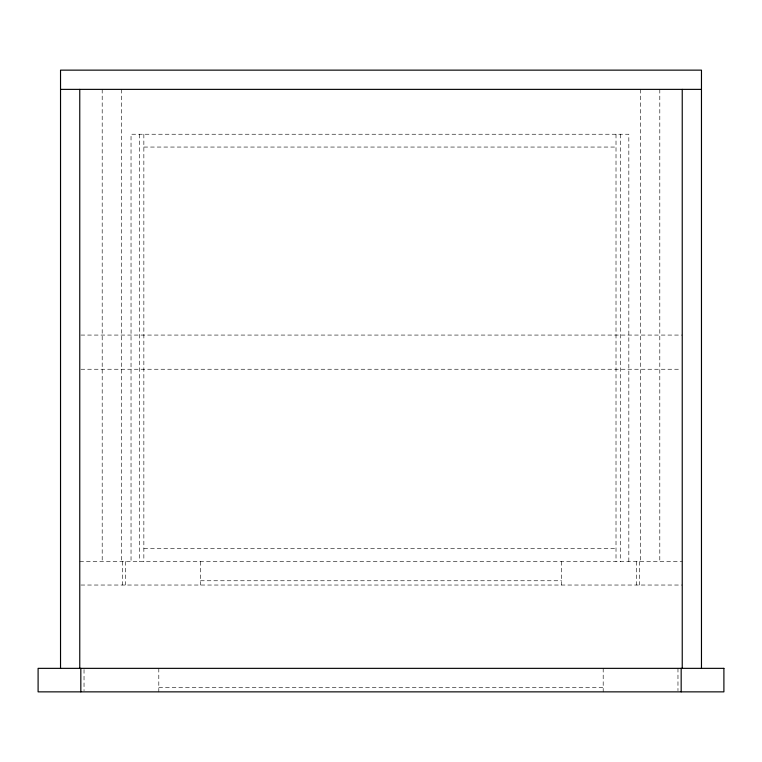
<?xml version="1.0" encoding="UTF-8"?>
<svg xmlns="http://www.w3.org/2000/svg" width="762" height="762" viewBox="0 0 762 762"><rect width="100%" height="100%" fill="white"/><g stroke="black" fill="none" stroke-linecap="round" stroke-linejoin="round"><path stroke-width="0.57" stroke-dasharray="3.81 2.86" d="M143.856 147.056L616.01 147.056M80.953 335.07L682.238 335.07M80.953 369.246L681.047 369.246M143.856 548.707L616.01 548.707M79.762 561.527L682.238 561.527M200.473 580.758L561.527 580.758M80.943 585.035L682.238 585.035M158.81 687.581L603.19 687.581M677.97 668.35L677.97 690.677M659.806 89.373L659.806 561.527M640.575 89.373L640.575 561.527M639.509 561.527L639.509 585.035M636.308 561.527L636.308 585.035M628.831 561.527L628.831 134.236L131.035 134.236L131.035 561.527M620.278 134.236L620.278 561.527M616.01 134.236L616.01 561.527M603.19 668.35L603.19 691.858M561.527 561.527L561.527 585.035M200.473 561.527L200.473 585.035M158.81 668.35L158.81 691.858M143.856 134.236L143.856 561.527M139.579 134.236L139.579 561.527M125.692 561.527L125.692 585.035M122.492 561.527L122.492 585.035M121.425 89.373L121.425 561.527M102.194 89.373L102.194 561.527M84.03 669.531L84.03 690.677"/><path stroke-width="1.14" d="M60.531 89.373L701.469 89.373M701.469 668.35L701.469 70.142L60.531 70.142L60.531 668.35M682.238 89.373L682.238 668.35M681.171 668.35L681.171 691.858M80.829 668.35L80.829 691.858M79.762 89.373L79.762 668.35M723.9 668.35L38.1 668.35L38.1 691.858L723.9 691.858L723.9 668.35"/></g></svg>
